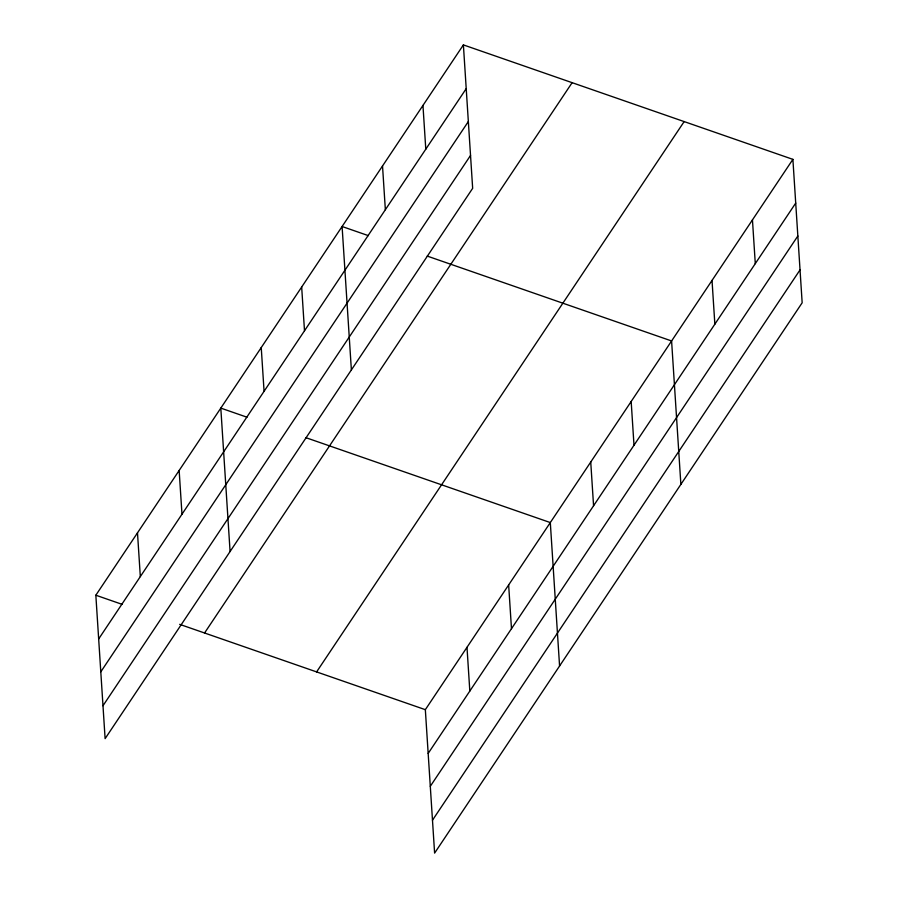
<?xml version="1.0" encoding="UTF-8"?>
<svg xmlns="http://www.w3.org/2000/svg" width="898" height="898" viewBox="0 0 898 898"><rect width="100%" height="100%" fill="white"/><g stroke="black" fill="none" stroke-linecap="round" stroke-linejoin="round"><path stroke-width="1.35" d="M463.39 44.9L472.662 188.322L105.111 738.639L95.839 595.217L463.39 44.9L792.889 159.361L802.161 302.783L434.61 853.1L425.338 709.678L792.889 159.361M98.668 638.961L466.219 88.644M100.789 671.861L468.352 121.533M102.978 705.749L470.541 155.433M204.564 632.989L572.127 82.672M316.601 671.906L684.153 121.589M428.166 753.422L795.718 203.094M430.288 786.311L797.851 235.994M432.477 820.211L800.039 269.883M368.303 235.613L342.093 226.509L351.376 369.931M427.246 256.087L671.592 340.959L680.875 484.381M247.006 417.211L220.807 408.107L230.079 551.529M305.96 437.696L550.306 522.569L559.577 665.99M95.839 595.217L122.038 604.32M179.679 624.346L425.338 709.678M752.457 219.887L755.285 263.63M712.024 280.423L714.853 324.167M631.171 401.496L633.999 445.24M590.738 462.032L593.567 505.776M508.65 584.935L511.478 628.679M466.994 647.312L469.822 691.045M422.958 105.436L425.787 149.18M382.526 165.973L385.354 209.717M301.672 287.046L304.501 330.778M261.239 347.571L264.068 391.315M179.151 470.485L181.98 514.228M137.495 532.851L140.324 576.595"/></g></svg>
